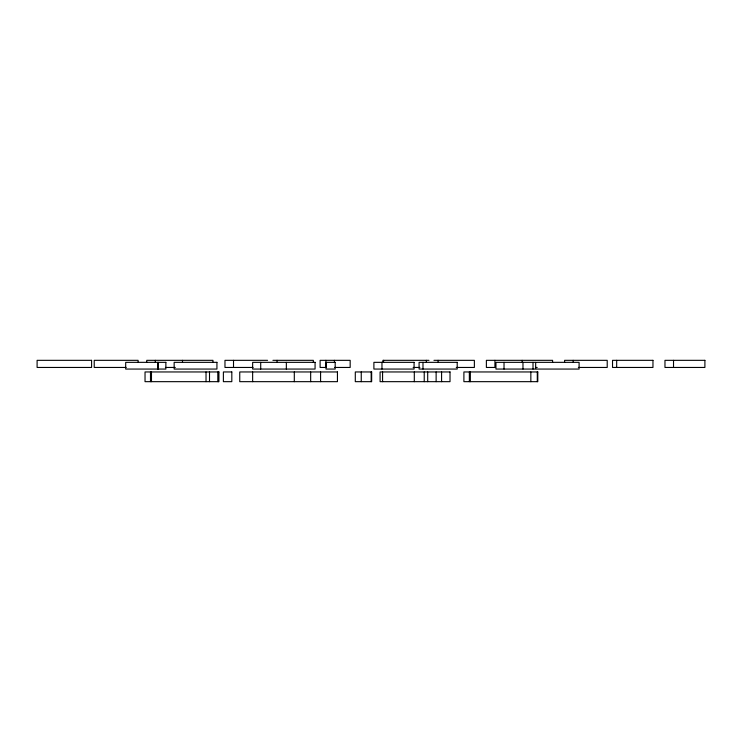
<?xml version="1.0" encoding="UTF-8"?>
<svg xmlns="http://www.w3.org/2000/svg" width="742" height="742" viewBox="0 0 742 742"><rect width="100%" height="100%" fill="white"/><g stroke="black" fill="none" stroke-linecap="round" stroke-linejoin="round"><path stroke-width="1.11" d="M267.584 360.334L224.974 360.334L224.974 367.457L253.05 367.457M272.908 360.334L313.337 360.334L313.337 362.374M428.987 360.334L382.918 360.334L382.918 362.374M433.94 360.334L474.37 360.334L474.37 367.457L456.256 367.457M536.308 362.346L579.094 362.346L579.094 369.062L536.308 369.062M126.103 367.457L94.225 367.457L94.225 360.334L138.105 360.334L138.105 362.374M165.42 367.457L175.307 367.457M326.128 367.457L320.108 367.457L320.108 360.334L350.168 360.334L350.168 367.457L334.568 367.457M413.136 367.457L419.889 367.457M535.492 367.457L537.208 367.457M578.361 367.457L607.216 367.457L607.216 360.334L564.597 360.334L564.597 362.374M673.523 360.334L673.523 367.457M616.676 360.334L616.676 367.457M573.149 360.334L573.149 362.374M552.595 362.374L552.595 360.334L486.381 360.334L486.381 367.457L494.923 367.457L494.923 360.334M537.291 371.955L537.291 381.666M533.006 362.346L533.006 369.062M530.845 371.955L530.845 381.666M522.971 362.346L522.971 369.062M522.127 360.334L522.127 362.374M504.022 362.346L504.022 369.062M470.345 371.955L470.345 381.666M469.352 371.955L469.352 381.666M441.583 371.955L441.583 381.666M438.077 360.334L438.077 362.374M436.129 371.955L436.129 381.666M427.698 371.955L427.698 381.666M426.344 360.334L426.344 362.374M424.229 371.955L424.229 381.666M422.986 362.346L422.986 369.062M414.305 371.955L414.305 381.666M383.549 360.334L383.549 362.374M382.575 371.955L382.575 381.666M381.963 362.346L381.963 369.062M371.167 371.955L371.167 381.666M361.252 371.955L361.252 381.666M334.438 360.334L334.438 362.374M325.886 360.334L325.886 367.457M320.581 371.955L320.581 381.666M310.666 371.955L310.666 381.666M294.305 371.955L294.305 381.666M286.347 362.346L286.347 369.062M277.044 360.334L277.044 362.374M260.711 362.346L260.711 369.062M252.642 371.955L252.642 381.666M233.517 360.334L233.517 367.457M218.426 371.955L218.426 381.666M217.935 371.955L217.935 381.666M212.963 362.374L212.963 360.334L146.749 360.334L146.749 362.374M209.504 371.955L209.504 381.666M206.026 371.955L206.026 381.666M182.495 360.334L182.495 362.374M158.278 362.346L158.278 369.062M157.805 362.346L157.805 369.062M155.301 360.334L155.301 362.374M151.479 371.955L151.479 381.666M150.487 371.955L150.487 381.666M91.581 360.334L37.1 360.334L37.1 367.457L91.581 367.457L91.581 360.334M652.96 360.334L612.53 360.334L612.53 367.457L652.96 367.457L652.96 360.334M704.9 360.334L664.971 360.334L664.971 367.457L704.9 367.457L704.9 360.334M165.865 362.346L125.695 362.346L125.695 369.062L165.865 369.062L165.865 362.346M216.933 362.346L174.147 362.346L174.147 369.062L216.933 369.062L216.933 362.346M315.072 362.346L252.651 362.346L252.651 369.062L315.072 369.062L315.072 362.346M335.18 362.346L326.007 362.346L326.007 369.062L335.18 369.062L335.18 362.346M414.073 362.346L373.894 362.346L373.894 369.062L414.073 369.062L414.073 362.346M457.202 362.346L419.091 362.346L419.091 369.062L457.202 369.062L457.202 362.346M535.668 362.346L495.962 362.346L495.962 369.062L535.668 369.062L535.668 362.346M218.927 371.955L145.033 371.955L145.033 381.666L218.927 381.666L218.927 371.955M231.819 371.955L223.388 371.955L223.388 381.666L231.819 381.666L231.819 371.955M337.443 371.955L239.749 371.955L239.749 381.666L337.443 381.666L337.443 371.955M371.659 371.955L355.297 371.955L355.297 381.666L371.659 381.666L371.659 371.955M450.014 371.955L380.089 371.955L380.089 381.666L450.014 381.666L450.014 371.955M537.792 371.955L463.898 371.955L463.898 381.666L537.792 381.666L537.792 371.955"/></g></svg>
